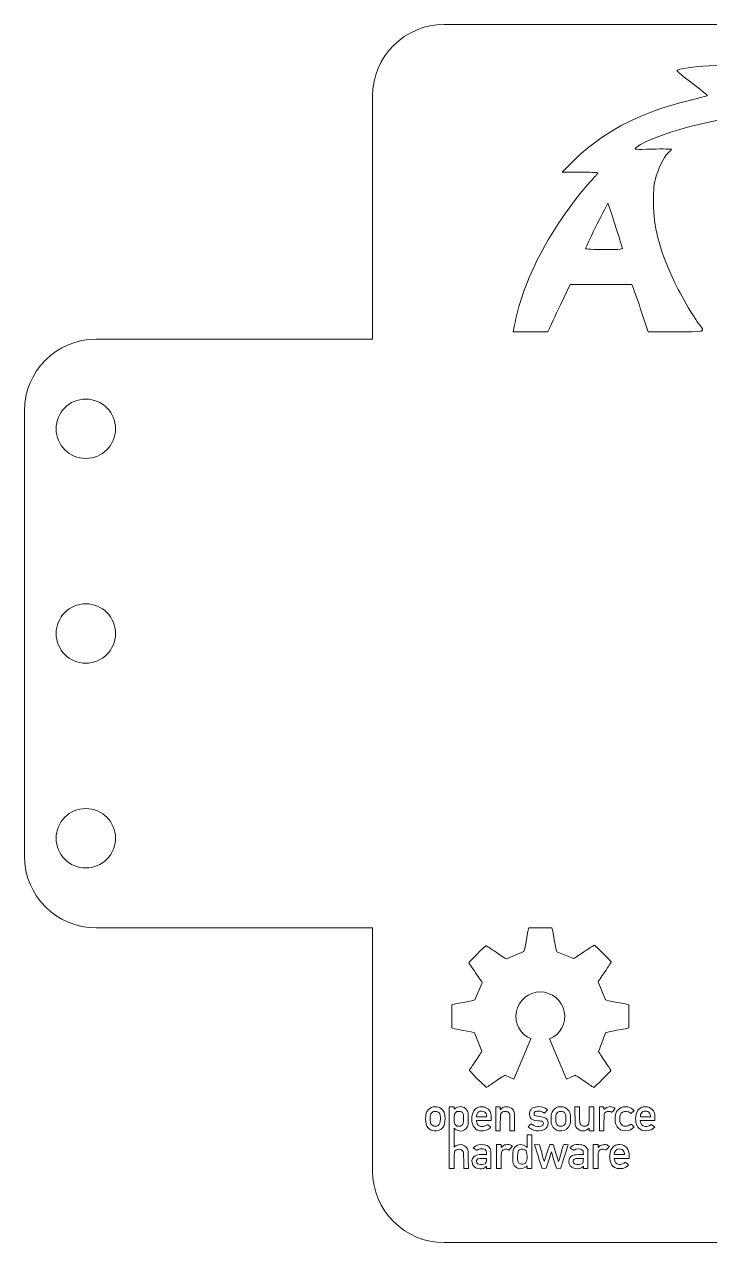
# Model space of a CAD drawing. Header units: millimetres. Extents: x 547 to 653, y 420 to 480.
# Drawn here: x 547.5 to 580.9, y 420.1 to 479.6 of the extents above; entities that cross this region are included whole.
import ezdxf

# ---------------------------------------------------------------- set-up
doc = ezdxf.new("R2010")
doc.units = ezdxf.units.MM

msp = doc.modelspace()

# ---------------------------------------------------------------- linework, layer by layer
at = {"color": 7, "linetype": 'Continuous', "lineweight": 15}
for p, q in [((567.992, 479.647), (632.992, 479.647)), ((564.492, 464.272), (564.492, 476.147)), ((574.088, 472.77), (573.755, 472.431)), ((573.755, 472.431), (574.622, 472.431)), ((573.666, 465.952), (574.139, 466.943)), ((574.139, 466.943), (577.141, 466.943)), ((577.141, 466.943), (577.227, 466.745)), ((577.629, 465.586), (577.946, 464.626)), ((571.408, 464.892), (571.358, 464.626)), ((573.052, 464.626), (573.122, 464.793)), ((550.992, 464.272), (564.492, 464.272)), ((571.358, 464.626), (573.052, 464.626)), ((577.946, 464.626), (579.278, 464.626)), ((547.492, 439.022), (547.492, 460.772)), ((564.492, 435.522), (550.992, 435.522)), ((564.492, 423.647), (564.492, 435.522)), ((573.246, 435.522), (572.115, 435.522)), ((571.033, 434.005), (571.877, 434.371)), ((573.49, 434.352), (574.308, 434.03)), ((569.478, 431.999), (569.843, 432.838)), ((575.501, 432.879), (575.87, 432.003)), ((568.358, 431.764), (568.358, 430.634)), ((577.003, 431.764), (577.003, 430.634)), ((569.472, 430.397), (569.834, 429.502)), ((575.864, 430.397), (575.522, 429.47)), ((572.226, 430.097), (571.396, 428.126)), ((573.135, 430.097), (573.965, 428.126)), ((570.972, 428.332), (571.396, 428.126)), ((573.965, 428.126), (574.375, 428.325)), ((568.238, 426.778), (568.238, 423.771)), ((568.473, 426.778), (568.238, 426.778)), ((568.473, 426.662), (568.473, 426.778)), ((568.548, 426.712), (568.473, 426.662)), ((570.508, 426.778), (570.508, 425.614)), ((570.729, 426.778), (570.508, 426.778)), ((570.729, 426.64), (570.729, 426.778)), ((570.777, 426.685), (570.729, 426.64)), ((572.893, 426.473), (573.033, 426.634)), ((573.033, 426.634), (572.997, 426.662)), ((574.368, 426.778), (574.377, 425.886)), ((574.591, 426.778), (574.368, 426.778)), ((574.591, 426.432), (574.591, 426.778)), ((575.062, 426.778), (575.062, 426.387)), ((575.298, 426.778), (575.062, 426.778)), ((575.298, 425.614), (575.298, 426.778)), ((575.563, 425.614), (575.563, 426.778)), ((575.563, 426.778), (575.785, 426.778)), ((575.785, 426.778), (575.785, 426.719)), ((577.26, 426.597), (577.198, 426.652)), ((569.564, 426.333), (569.564, 426.292)), ((569.564, 426.292), (570.069, 426.292)), ((569.564, 426.115), (570.286, 426.115)), ((569.564, 426.066), (569.564, 426.115)), ((570.069, 426.292), (570.059, 426.354)), ((570.286, 426.115), (570.286, 426.262)), ((571.421, 425.614), (571.421, 426.052)), ((572.81, 426.518), (572.893, 426.473)), ((573.213, 426.196), (573.212, 425.959)), ((577.219, 426.553), (577.26, 426.597)), ((577.564, 426.115), (578.276, 426.115)), ((577.571, 426.042), (577.564, 426.115)), ((577.568, 426.341), (577.568, 426.292)), ((577.568, 426.292), (578.069, 426.292)), ((578.069, 426.292), (578.06, 426.34)), ((578.276, 426.115), (578.275, 426.281)), ((568.473, 425.735), (568.527, 425.694)), ((568.473, 424.804), (568.473, 425.735)), ((570.508, 425.614), (570.729, 425.614)), ((570.729, 425.614), (570.729, 425.993)), ((571.2, 425.993), (571.2, 425.614)), ((571.2, 425.614), (571.421, 425.614)), ((572.228, 425.956), (572.155, 425.882)), ((572.29, 425.911), (572.228, 425.956)), ((573.212, 425.959), (573.261, 425.861)), ((574.377, 425.886), (574.422, 425.805)), ((575.005, 425.687), (575.062, 425.733)), ((575.062, 425.733), (575.062, 425.614)), ((575.062, 425.614), (575.298, 425.614)), ((575.782, 425.614), (575.563, 425.614)), ((575.787, 426.008), (575.782, 425.614)), ((577.198, 425.739), (577.26, 425.795)), ((577.26, 425.795), (577.219, 425.838)), ((578.265, 425.782), (578.186, 425.852)), ((578.208, 425.733), (578.265, 425.782)), ((568.514, 424.842), (568.473, 424.804)), ((569.46, 424.834), (569.398, 424.78)), ((570.537, 424.936), (570.537, 423.771)), ((570.773, 424.936), (570.537, 424.936)), ((570.773, 424.8), (570.773, 424.936)), ((570.827, 424.847), (570.773, 424.8)), ((571.275, 424.805), (571.318, 424.859)), ((571.318, 424.859), (571.285, 424.879)), ((572.041, 424.799), (571.993, 424.836)), ((572.041, 425.407), (572.041, 424.799)), ((572.262, 425.407), (572.041, 425.407)), ((572.262, 423.771), (572.262, 425.407)), ((572.396, 424.937), (572.43, 424.829)), ((572.637, 424.928), (572.396, 424.937)), ((572.748, 424.527), (572.637, 424.928)), ((573.139, 424.935), (573.007, 424.523)), ((573.301, 424.935), (573.139, 424.935)), ((573.433, 424.523), (573.301, 424.935)), ((573.881, 424.427), (574.042, 424.928)), ((574.042, 424.928), (573.938, 424.933)), ((574.192, 424.835), (574.131, 424.781)), ((575.269, 424.936), (575.269, 423.771)), ((575.504, 424.936), (575.269, 424.936)), ((575.504, 424.797), (575.504, 424.936)), ((575.552, 424.844), (575.504, 424.797)), ((575.975, 424.769), (576.051, 424.861)), ((576.051, 424.861), (575.977, 424.898)), ((569.398, 424.78), (569.481, 424.718)), ((570.051, 424.449), (569.854, 424.449)), ((570.051, 424.258), (569.858, 424.258)), ((570.051, 424.536), (570.051, 424.449)), ((570.051, 424.195), (570.051, 424.258)), ((571.105, 424.691), (571.16, 424.665)), ((571.16, 424.665), (571.196, 424.708)), ((572.616, 424.246), (572.768, 423.77)), ((573.093, 424.18), (573.22, 424.582)), ((573.22, 424.582), (573.347, 424.18)), ((574.131, 424.781), (574.219, 424.712)), ((574.785, 424.452), (574.552, 424.447)), ((574.786, 424.258), (574.589, 424.257)), ((574.778, 424.162), (574.786, 424.258)), ((574.78, 424.545), (574.785, 424.452)), ((574.996, 424.695), (574.951, 424.767)), ((575.005, 423.771), (574.996, 424.695)), ((576.294, 424.49), (576.285, 424.449)), ((576.285, 424.449), (576.787, 424.449)), ((576.288, 424.258), (577.023, 424.258)), ((576.296, 424.202), (576.288, 424.258)), ((576.787, 424.449), (576.787, 424.497)), ((577.023, 424.258), (577.023, 424.38)), ((568.238, 423.771), (568.473, 423.771)), ((568.473, 423.771), (568.473, 424.156)), ((568.942, 424.158), (568.947, 423.771)), ((568.947, 423.771), (569.168, 423.771)), ((569.168, 423.771), (569.163, 424.217)), ((570.002, 423.833), (570.051, 423.88)), ((570.051, 423.88), (570.051, 423.771)), ((570.051, 423.771), (570.272, 423.771)), ((570.272, 423.771), (570.272, 424.217)), ((570.537, 423.771), (570.773, 423.771)), ((570.773, 423.771), (570.773, 424.158)), ((571.989, 423.853), (572.041, 423.893)), ((572.041, 423.893), (572.041, 423.771)), ((572.041, 423.771), (572.262, 423.771)), ((572.768, 423.77), (572.974, 423.778)), ((572.974, 423.778), (573.093, 424.18)), ((573.347, 424.18), (573.466, 423.778)), ((573.466, 423.778), (573.674, 423.77)), ((573.674, 423.77), (573.697, 423.848)), ((574.742, 423.841), (574.782, 423.88)), ((574.782, 423.88), (574.782, 423.771)), ((574.782, 423.771), (575.005, 423.771)), ((575.269, 423.771), (575.504, 423.771)), ((575.504, 423.771), (575.504, 424.167)), ((576.994, 423.937), (576.932, 423.991)), ((576.933, 423.883), (576.994, 423.937)), ((632.992, 420.147), (567.992, 420.147))]:
    msp.add_line(p, q, dxfattribs=at)
for centre in [(550.492, 459.897), (550.492, 449.897), (550.492, 439.897)]:
    msp.add_circle(centre, 1.45, dxfattribs=at)
for centre, radius, start, end in [((567.992, 476.147), 3.5, 90, 180), ((550.992, 460.772), 3.5, 90, 180), ((550.992, 439.022), 3.5, 180, 270), ((572.681, 431.199), 1.192, 292.38917, 247.61083), ((567.992, 423.647), 3.5, 180, 270)]:
    msp.add_arc(centre, radius, start, end, dxfattribs=at)
for points in [[(579.495, 477.455), (579.348, 477.425), (579.335, 477.406), (579.404, 477.323)], [(579.404, 477.323), (579.447, 477.27), (579.794, 476.996), (580.174, 476.714)], [(581.586, 477.654), (580.63, 477.621), (580.001, 477.561), (579.495, 477.455)], [(580.174, 476.714), (580.554, 476.432), (580.852, 476.188), (580.835, 476.171)], [(580.835, 476.171), (580.819, 476.155), (580.425, 476.049), (579.961, 475.936)], [(579.961, 475.936), (577.449, 475.327), (575.639, 474.351), (574.088, 472.77)], [(577.348, 473.625), (578.329, 474.397), (582.556, 475.411), (583.846, 475.183)], [(578.156, 473.554), (577.302, 473.531), (577.236, 473.537), (577.348, 473.625)], [(579.086, 473.538), (579.086, 473.561), (578.668, 473.568), (578.156, 473.554)], [(578.345, 472.248), (578.507, 472.767), (578.8, 473.317), (578.971, 473.424)], [(578.971, 473.424), (579.034, 473.464), (579.086, 473.515), (579.086, 473.538)], [(574.622, 472.431), (575.099, 472.431), (575.489, 472.413), (575.489, 472.393)], [(575.138, 471.979), (574.269, 471.046), (573.13, 469.369), (572.532, 468.141)], [(575.489, 472.393), (575.489, 472.372), (575.331, 472.185), (575.138, 471.979)], [(578.208, 470.937), (578.203, 471.671), (578.222, 471.854), (578.345, 472.248)], [(574.889, 468.702), (574.986, 468.953), (575.948, 470.906), (575.974, 470.905)], [(575.974, 470.905), (575.992, 470.904), (576.149, 470.445), (576.323, 469.884)], [(579.115, 467.309), (578.457, 468.78), (578.216, 469.745), (578.208, 470.937)], [(576.323, 469.884), (576.497, 469.322), (576.657, 468.815), (576.68, 468.757)], [(575.795, 468.65), (575.286, 468.65), (574.878, 468.674), (574.889, 468.702)], [(576.68, 468.757), (576.718, 468.658), (576.652, 468.65), (575.795, 468.65)], [(572.532, 468.141), (571.953, 466.952), (571.604, 465.942), (571.408, 464.892)], [(580.461, 464.964), (580.205, 465.261), (579.415, 466.638), (579.115, 467.309)], [(577.227, 466.745), (577.274, 466.636), (577.455, 466.114), (577.629, 465.586)], [(573.122, 464.793), (573.161, 464.885), (573.406, 465.407), (573.666, 465.952)], [(579.278, 464.626), (580.735, 464.626), (580.748, 464.629), (580.461, 464.964)], [(572.115, 435.522), (572.108, 435.504), (572.058, 435.244), (572.003, 434.944)], [(573.364, 434.938), (573.305, 435.249), (573.252, 435.512), (573.246, 435.522)], [(570.03, 434.653), (570, 434.653), (569.189, 433.833), (569.198, 433.811)], [(570.52, 434.329), (570.26, 434.508), (570.04, 434.653), (570.03, 434.653)], [(572.003, 434.944), (571.931, 434.551), (571.895, 434.391), (571.877, 434.371)], [(573.49, 434.352), (573.478, 434.363), (573.426, 434.607), (573.364, 434.938)], [(575.306, 434.675), (575.291, 434.671), (575.069, 434.524), (574.813, 434.349)], [(575.739, 434.279), (575.427, 434.591), (575.328, 434.681), (575.306, 434.675)], [(569.198, 433.811), (569.202, 433.8), (569.349, 433.583), (569.524, 433.328)], [(571.033, 434.005), (571.003, 434.005), (570.863, 434.093), (570.52, 434.329)], [(574.813, 434.349), (574.488, 434.126), (574.336, 434.03), (574.308, 434.03)], [(576.143, 433.852), (576.143, 433.865), (575.961, 434.057), (575.739, 434.279)], [(575.826, 433.368), (576, 433.622), (576.143, 433.84), (576.143, 433.852)], [(569.524, 433.328), (569.699, 433.073), (569.843, 432.852), (569.843, 432.838)], [(575.501, 432.879), (575.506, 432.894), (575.652, 433.114), (575.826, 433.368)], [(569.478, 431.999), (569.46, 431.981), (569.294, 431.945), (568.921, 431.876)], [(576.44, 431.878), (576.059, 431.948), (575.887, 431.986), (575.87, 432.003)], [(568.921, 431.876), (568.63, 431.823), (568.376, 431.772), (568.358, 431.764)], [(577.003, 431.764), (576.993, 431.772), (576.74, 431.823), (576.44, 431.878)], [(568.358, 430.634), (568.365, 430.623), (568.579, 430.576), (568.91, 430.514)], [(568.91, 430.514), (569.208, 430.459), (569.46, 430.406), (569.472, 430.397)], [(575.864, 430.397), (575.874, 430.408), (576.125, 430.462), (576.421, 430.517)], [(576.421, 430.517), (576.732, 430.576), (576.994, 430.628), (577.003, 430.634)], [(569.53, 429.036), (569.364, 428.793), (569.223, 428.584), (569.219, 428.572)], [(569.834, 429.502), (569.834, 429.489), (569.697, 429.279), (569.53, 429.036)], [(575.833, 429.006), (575.67, 429.244), (575.53, 429.452), (575.522, 429.47)], [(576.13, 428.557), (576.13, 428.567), (575.996, 428.769), (575.833, 429.006)], [(569.219, 428.572), (569.213, 428.557), (569.345, 428.415), (569.621, 428.139)], [(575.287, 427.725), (575.309, 427.716), (576.13, 428.526), (576.13, 428.557)], [(569.621, 428.139), (569.848, 427.913), (570.039, 427.728), (570.047, 427.728)], [(570.047, 427.728), (570.056, 427.728), (570.261, 427.864), (570.503, 428.03)], [(570.503, 428.03), (570.746, 428.196), (570.957, 428.332), (570.972, 428.332)], [(574.375, 428.325), (574.391, 428.325), (574.599, 428.192), (574.836, 428.029)], [(574.836, 428.029), (575.073, 427.866), (575.276, 427.729), (575.287, 427.725)], [(567.206, 426.635), (567.104, 426.524), (567.081, 426.443), (567.081, 426.196)], [(567.552, 426.785), (567.397, 426.783), (567.305, 426.744), (567.206, 426.635)], [(567.836, 426.701), (567.735, 426.769), (567.68, 426.786), (567.552, 426.785)], [(568.031, 426.196), (568.031, 426.46), (567.974, 426.608), (567.836, 426.701)], [(568.895, 426.771), (568.764, 426.81), (568.67, 426.794), (568.548, 426.712)], [(569.124, 426.575), (569.08, 426.665), (568.988, 426.743), (568.895, 426.771)], [(569.815, 426.785), (569.554, 426.784), (569.382, 426.611), (569.344, 426.31)], [(570.025, 426.737), (569.939, 426.779), (569.911, 426.785), (569.815, 426.785)], [(570.286, 426.262), (570.286, 426.509), (570.212, 426.645), (570.025, 426.737)], [(571.386, 426.565), (571.276, 426.802), (570.965, 426.863), (570.777, 426.685)], [(572.287, 426.708), (572.256, 426.687), (572.213, 426.64), (572.192, 426.603)], [(572.579, 426.793), (572.49, 426.793), (572.351, 426.753), (572.287, 426.708)], [(572.997, 426.662), (572.901, 426.737), (572.722, 426.793), (572.579, 426.793)], [(573.883, 426.747), (573.676, 426.836), (573.42, 426.774), (573.304, 426.606)], [(574.128, 426.483), (574.092, 426.586), (573.982, 426.705), (573.883, 426.747)], [(575.785, 426.719), (575.785, 426.687), (575.788, 426.66), (575.793, 426.66)], [(575.793, 426.66), (575.797, 426.66), (575.826, 426.68), (575.857, 426.705)], [(575.857, 426.705), (575.918, 426.754), (576.026, 426.793), (576.101, 426.793)], [(576.101, 426.793), (576.155, 426.793), (576.266, 426.757), (576.306, 426.726)], [(576.306, 426.726), (576.339, 426.702), (576.331, 426.687), (576.23, 426.573)], [(576.628, 426.742), (576.529, 426.697), (576.439, 426.612), (576.392, 426.518)], [(576.846, 426.785), (576.74, 426.785), (576.707, 426.778), (576.628, 426.742)], [(577.198, 426.652), (577.094, 426.746), (576.992, 426.785), (576.846, 426.785)], [(577.61, 426.744), (577.415, 426.649), (577.315, 426.419), (577.338, 426.12)], [(578.01, 426.747), (577.891, 426.802), (577.726, 426.802), (577.61, 426.744)], [(578.241, 426.52), (578.195, 426.616), (578.111, 426.699), (578.01, 426.747)], [(567.081, 426.196), (567.081, 425.953), (567.104, 425.869), (567.2, 425.762)], [(567.343, 426.439), (567.313, 426.383), (567.309, 426.354), (567.309, 426.196)], [(567.309, 426.196), (567.309, 426.037), (567.313, 426.009), (567.343, 425.953)], [(567.561, 426.557), (567.453, 426.557), (567.386, 426.521), (567.343, 426.439)], [(567.773, 426.432), (567.73, 426.517), (567.663, 426.557), (567.561, 426.557)], [(567.694, 425.868), (567.78, 425.926), (567.803, 425.993), (567.803, 426.196)], [(567.803, 426.196), (567.803, 426.343), (567.798, 426.383), (567.773, 426.432)], [(567.939, 425.793), (568.005, 425.885), (568.031, 426.001), (568.031, 426.196)], [(568.555, 426.508), (568.491, 426.445), (568.474, 426.376), (568.474, 426.196)], [(568.474, 426.196), (568.474, 426.015), (568.491, 425.946), (568.555, 425.883)], [(568.697, 426.557), (568.611, 426.557), (568.599, 426.553), (568.555, 426.508)], [(568.909, 426.445), (568.869, 426.526), (568.811, 426.557), (568.697, 426.557)], [(568.836, 425.863), (568.917, 425.912), (568.937, 425.979), (568.937, 426.196)], [(568.937, 426.196), (568.937, 426.354), (568.932, 426.397), (568.909, 426.445)], [(569.159, 426.196), (569.159, 426.491), (569.157, 426.509), (569.124, 426.575)], [(569.124, 425.816), (569.157, 425.883), (569.159, 425.901), (569.159, 426.196)], [(569.344, 426.31), (569.298, 425.943), (569.443, 425.672), (569.717, 425.613)], [(569.681, 426.538), (569.624, 426.501), (569.564, 426.395), (569.564, 426.333)], [(569.691, 425.853), (569.624, 425.892), (569.564, 425.991), (569.564, 426.066)], [(569.815, 426.572), (569.752, 426.572), (569.718, 426.563), (569.681, 426.538)], [(570.059, 426.354), (570.037, 426.495), (569.95, 426.572), (569.815, 426.572)], [(570.729, 425.993), (570.729, 426.336), (570.732, 426.379), (570.758, 426.435)], [(570.758, 426.435), (570.796, 426.519), (570.86, 426.557), (570.965, 426.557)], [(570.965, 426.557), (571.069, 426.557), (571.133, 426.519), (571.171, 426.435)], [(571.171, 426.435), (571.197, 426.379), (571.2, 426.336), (571.2, 425.993)], [(571.421, 426.052), (571.421, 426.482), (571.42, 426.492), (571.386, 426.565)], [(572.192, 426.603), (572.121, 426.483), (572.145, 426.288), (572.242, 426.2)], [(572.242, 426.2), (572.301, 426.147), (572.407, 426.114), (572.574, 426.098)], [(572.38, 426.439), (572.38, 426.478), (572.39, 426.503), (572.418, 426.529)], [(572.567, 426.319), (572.414, 426.335), (572.38, 426.357), (572.38, 426.439)], [(572.418, 426.529), (572.452, 426.561), (572.468, 426.564), (572.591, 426.564)], [(573.009, 426.157), (572.939, 426.263), (572.873, 426.287), (572.567, 426.319)], [(572.574, 426.098), (572.666, 426.09), (572.757, 426.075), (572.777, 426.065)], [(572.591, 426.564), (572.714, 426.564), (572.733, 426.56), (572.81, 426.518)], [(572.777, 426.065), (572.823, 426.044), (572.847, 425.981), (572.828, 425.928)], [(573.03, 425.824), (573.074, 425.91), (573.064, 426.074), (573.009, 426.157)], [(573.304, 426.606), (573.221, 426.485), (573.213, 426.45), (573.213, 426.196)], [(573.465, 426.431), (573.439, 426.383), (573.435, 426.346), (573.435, 426.196)], [(573.435, 426.196), (573.435, 425.993), (573.457, 425.927), (573.544, 425.868)], [(573.666, 426.554), (573.558, 426.547), (573.509, 426.518), (573.465, 426.431)], [(573.894, 426.439), (573.848, 426.528), (573.785, 426.56), (573.666, 426.554)], [(573.927, 426.196), (573.927, 426.351), (573.923, 426.382), (573.894, 426.439)], [(573.894, 425.953), (573.923, 426.01), (573.927, 426.04), (573.927, 426.196)], [(574.122, 425.893), (574.167, 426.008), (574.17, 426.36), (574.128, 426.483)], [(574.673, 425.892), (574.601, 425.963), (574.591, 426.028), (574.591, 426.432)], [(575.062, 426.387), (575.062, 425.965), (575.06, 425.953), (574.981, 425.879)], [(575.892, 426.528), (575.797, 426.47), (575.792, 426.446), (575.787, 426.008)], [(576.138, 426.532), (576.087, 426.567), (575.953, 426.565), (575.892, 426.528)], [(576.23, 426.573), (576.174, 426.509), (576.172, 426.508), (576.138, 426.532)], [(576.392, 426.518), (576.313, 426.364), (576.308, 426.059), (576.38, 425.901)], [(576.558, 426.196), (576.558, 426.383), (576.595, 426.469), (576.697, 426.523)], [(576.596, 425.974), (576.563, 426.039), (576.558, 426.066), (576.558, 426.196)], [(576.697, 426.523), (576.812, 426.584), (576.969, 426.565), (577.062, 426.48)], [(577.062, 426.48), (577.095, 426.45), (577.095, 426.45), (577.136, 426.48)], [(577.136, 426.48), (577.159, 426.497), (577.196, 426.53), (577.219, 426.553)], [(577.338, 426.12), (577.359, 425.847), (577.478, 425.681), (577.7, 425.618)], [(577.686, 426.544), (577.626, 426.512), (577.568, 426.412), (577.568, 426.341)], [(577.706, 425.844), (577.631, 425.88), (577.58, 425.955), (577.571, 426.042)], [(577.937, 426.544), (577.87, 426.58), (577.753, 426.58), (577.686, 426.544)], [(578.06, 426.34), (578.045, 426.426), (577.991, 426.515), (577.937, 426.544)], [(578.275, 426.281), (578.275, 426.424), (578.271, 426.456), (578.241, 426.52)], [(567.2, 425.762), (567.272, 425.683), (567.321, 425.651), (567.42, 425.62)], [(567.343, 425.953), (567.386, 425.871), (567.453, 425.835), (567.561, 425.835)], [(567.42, 425.62), (567.606, 425.561), (567.824, 425.634), (567.939, 425.793)], [(567.561, 425.835), (567.622, 425.835), (567.657, 425.843), (567.694, 425.868)], [(568.527, 425.694), (568.593, 425.644), (568.709, 425.599), (568.773, 425.599)], [(568.555, 425.883), (568.599, 425.839), (568.611, 425.835), (568.697, 425.835)], [(568.697, 425.835), (568.762, 425.835), (568.804, 425.843), (568.836, 425.863)], [(568.773, 425.599), (568.915, 425.599), (569.062, 425.69), (569.124, 425.816)], [(570.081, 425.902), (569.989, 425.819), (569.794, 425.795), (569.691, 425.853)], [(569.717, 425.613), (569.829, 425.589), (569.984, 425.607), (570.084, 425.655)], [(570.18, 425.86), (570.113, 425.915), (570.101, 425.92), (570.081, 425.902)], [(570.084, 425.655), (570.17, 425.696), (570.258, 425.764), (570.256, 425.787)], [(570.256, 425.787), (570.256, 425.793), (570.221, 425.826), (570.18, 425.86)], [(572.155, 425.882), (572.114, 425.842), (572.085, 425.802), (572.09, 425.794)], [(572.09, 425.794), (572.122, 425.742), (572.35, 425.63), (572.468, 425.608)], [(572.615, 425.822), (572.48, 425.816), (572.385, 425.842), (572.29, 425.911)], [(572.468, 425.608), (572.538, 425.595), (572.726, 425.611), (572.803, 425.637)], [(572.828, 425.928), (572.803, 425.858), (572.744, 425.828), (572.615, 425.822)], [(572.803, 425.637), (572.897, 425.668), (572.989, 425.744), (573.03, 425.824)], [(573.261, 425.861), (573.325, 425.731), (573.426, 425.648), (573.566, 425.612)], [(573.544, 425.868), (573.606, 425.825), (573.735, 425.822), (573.81, 425.862)], [(573.566, 425.612), (573.59, 425.605), (573.654, 425.602), (573.708, 425.605)], [(573.708, 425.605), (573.894, 425.614), (574.056, 425.727), (574.122, 425.893)], [(573.81, 425.862), (573.842, 425.878), (573.874, 425.913), (573.894, 425.953)], [(574.422, 425.805), (574.47, 425.72), (574.568, 425.64), (574.655, 425.615)], [(574.655, 425.615), (574.769, 425.582), (574.91, 425.611), (575.005, 425.687)], [(574.833, 425.842), (574.73, 425.842), (574.722, 425.844), (574.673, 425.892)], [(574.981, 425.879), (574.947, 425.847), (574.929, 425.842), (574.833, 425.842)], [(576.38, 425.901), (576.446, 425.755), (576.552, 425.663), (576.7, 425.621)], [(576.843, 425.835), (576.718, 425.835), (576.647, 425.875), (576.596, 425.974)], [(576.7, 425.621), (576.869, 425.574), (577.067, 425.621), (577.198, 425.739)], [(577.062, 425.912), (577.002, 425.857), (576.939, 425.835), (576.843, 425.835)], [(577.136, 425.911), (577.095, 425.941), (577.095, 425.941), (577.062, 425.912)], [(577.219, 425.838), (577.196, 425.862), (577.159, 425.895), (577.136, 425.911)], [(577.7, 425.618), (577.863, 425.572), (578.081, 425.621), (578.208, 425.733)], [(578.077, 425.9), (577.969, 425.82), (577.808, 425.796), (577.706, 425.844)], [(578.186, 425.852), (578.112, 425.917), (578.104, 425.92), (578.077, 425.9)], [(568.776, 424.935), (568.662, 424.935), (568.582, 424.907), (568.514, 424.842)], [(569.127, 424.723), (569.05, 424.866), (568.936, 424.935), (568.776, 424.935)], [(569.8, 424.936), (569.629, 424.936), (569.546, 424.911), (569.46, 424.834)], [(570.236, 424.739), (570.173, 424.875), (570.039, 424.936), (569.8, 424.936)], [(571.074, 424.936), (570.963, 424.936), (570.903, 424.914), (570.827, 424.847)], [(571.285, 424.879), (571.216, 424.922), (571.166, 424.936), (571.074, 424.936)], [(571.722, 424.936), (571.598, 424.936), (571.518, 424.9), (571.436, 424.807)], [(571.993, 424.836), (571.895, 424.91), (571.826, 424.936), (571.722, 424.936)], [(573.817, 424.931), (573.808, 424.927), (573.751, 424.741), (573.691, 424.517)], [(573.938, 424.933), (573.881, 424.935), (573.827, 424.934), (573.817, 424.931)], [(574.567, 424.933), (574.369, 424.94), (574.285, 424.918), (574.192, 424.835)], [(574.82, 424.884), (574.741, 424.924), (574.717, 424.929), (574.567, 424.933)], [(574.951, 424.767), (574.917, 424.822), (574.886, 424.85), (574.82, 424.884)], [(575.807, 424.936), (575.694, 424.936), (575.62, 424.909), (575.552, 424.844)], [(575.977, 424.898), (575.921, 424.927), (575.881, 424.936), (575.807, 424.936)], [(576.356, 424.902), (576.212, 424.837), (576.129, 424.727), (576.087, 424.549)], [(576.564, 424.933), (576.451, 424.938), (576.427, 424.935), (576.356, 424.902)], [(577.023, 424.38), (577.023, 424.725), (576.863, 424.917), (576.564, 424.933)], [(568.473, 424.156), (568.473, 424.582), (568.479, 424.611), (568.567, 424.674)], [(568.567, 424.674), (568.603, 424.7), (568.634, 424.707), (568.705, 424.707)], [(568.705, 424.707), (568.808, 424.707), (568.859, 424.679), (568.908, 424.595)], [(568.908, 424.595), (568.935, 424.549), (568.938, 424.514), (568.942, 424.158)], [(569.163, 424.217), (569.159, 424.642), (569.157, 424.666), (569.127, 424.723)], [(569.436, 424.338), (569.334, 424.232), (569.314, 424.086), (569.382, 423.95)], [(569.854, 424.449), (569.604, 424.449), (569.522, 424.427), (569.436, 424.338)], [(569.481, 424.718), (569.526, 424.684), (569.567, 424.656), (569.572, 424.656)], [(569.858, 424.258), (569.637, 424.258), (569.591, 424.243), (569.565, 424.164)], [(569.572, 424.656), (569.576, 424.656), (569.599, 424.67), (569.623, 424.687)], [(569.623, 424.687), (569.655, 424.711), (569.694, 424.721), (569.775, 424.726)], [(569.775, 424.726), (569.975, 424.739), (570.051, 424.686), (570.051, 424.536)], [(570.272, 424.217), (570.271, 424.657), (570.271, 424.664), (570.236, 424.739)], [(570.773, 424.158), (570.773, 424.582), (570.778, 424.612), (570.864, 424.675)], [(570.864, 424.675), (570.921, 424.716), (571.035, 424.724), (571.105, 424.691)], [(571.196, 424.708), (571.215, 424.732), (571.251, 424.775), (571.275, 424.805)], [(571.436, 424.807), (571.35, 424.709), (571.34, 424.661), (571.341, 424.339)], [(571.341, 424.339), (571.341, 424.077), (571.344, 424.053), (571.376, 423.981)], [(571.571, 424.37), (571.565, 424.115), (571.597, 424.028), (571.711, 423.992)], [(571.671, 424.681), (571.591, 424.627), (571.577, 424.583), (571.571, 424.37)], [(571.988, 424.623), (571.927, 424.716), (571.767, 424.745), (571.671, 424.681)], [(571.933, 424.015), (571.983, 424.048), (572.021, 424.142), (572.032, 424.265)], [(572.032, 424.265), (572.043, 424.386), (572.02, 424.573), (571.988, 424.623)], [(572.43, 424.829), (572.448, 424.77), (572.532, 424.508), (572.616, 424.246)], [(572.866, 424.119), (572.862, 424.123), (572.809, 424.307), (572.748, 424.527)], [(573.007, 424.523), (572.934, 424.297), (572.871, 424.115), (572.866, 424.119)], [(573.573, 424.11), (573.569, 424.11), (573.506, 424.296), (573.433, 424.523)], [(573.691, 424.517), (573.63, 424.293), (573.578, 424.11), (573.573, 424.11)], [(573.697, 423.848), (573.71, 423.891), (573.792, 424.151), (573.881, 424.427)], [(574.259, 424.41), (574.137, 424.345), (574.075, 424.241), (574.075, 424.107)], [(574.219, 424.712), (574.299, 424.65), (574.31, 424.645), (574.328, 424.666)], [(574.552, 424.447), (574.347, 424.442), (574.311, 424.437), (574.259, 424.41)], [(574.328, 424.666), (574.397, 424.749), (574.672, 424.751), (574.746, 424.669)], [(574.589, 424.257), (574.419, 424.257), (574.385, 424.253), (574.345, 424.229)], [(574.746, 424.669), (574.765, 424.649), (574.775, 424.61), (574.78, 424.545)], [(575.504, 424.167), (575.504, 424.554), (575.505, 424.564), (575.538, 424.613)], [(575.538, 424.613), (575.6, 424.706), (575.734, 424.742), (575.831, 424.691)], [(575.831, 424.691), (575.855, 424.679), (575.88, 424.671), (575.887, 424.673)], [(575.887, 424.673), (575.894, 424.676), (575.933, 424.719), (575.975, 424.769)], [(576.087, 424.549), (576.047, 424.378), (576.067, 424.133), (576.133, 424.003)], [(576.382, 424.669), (576.335, 424.627), (576.316, 424.589), (576.294, 424.49)], [(576.683, 424.688), (576.601, 424.748), (576.463, 424.74), (576.382, 424.669)], [(576.787, 424.497), (576.786, 424.554), (576.735, 424.65), (576.683, 424.688)], [(569.382, 423.95), (569.422, 423.868), (569.488, 423.814), (569.589, 423.778)], [(569.565, 424.164), (569.537, 424.08), (569.588, 424.001), (569.685, 423.976)], [(569.589, 423.778), (569.655, 423.754), (569.831, 423.75), (569.902, 423.771)], [(569.685, 423.976), (569.758, 423.958), (569.943, 423.971), (569.985, 423.998)], [(569.902, 423.771), (569.93, 423.779), (569.975, 423.807), (570.002, 423.833)], [(569.985, 423.998), (570.024, 424.024), (570.05, 424.102), (570.051, 424.195)], [(571.376, 423.981), (571.414, 423.895), (571.485, 423.825), (571.575, 423.784)], [(571.575, 423.784), (571.698, 423.728), (571.861, 423.755), (571.989, 423.853)], [(571.711, 423.992), (571.768, 423.973), (571.889, 423.986), (571.933, 424.015)], [(574.075, 424.107), (574.075, 423.951), (574.163, 423.834), (574.321, 423.778)], [(574.345, 424.229), (574.285, 424.192), (574.268, 424.12), (574.302, 424.053)], [(574.302, 424.053), (574.315, 424.028), (574.328, 424.007), (574.329, 424.007)], [(574.321, 423.778), (574.398, 423.75), (574.579, 423.751), (574.646, 423.779)], [(574.329, 424.007), (574.331, 424.007), (574.359, 423.997), (574.392, 423.984)], [(574.392, 423.984), (574.457, 423.96), (574.657, 423.965), (574.708, 423.992)], [(574.646, 423.779), (574.676, 423.792), (574.719, 423.82), (574.742, 423.841)], [(574.708, 423.992), (574.751, 424.015), (574.768, 424.055), (574.778, 424.162)], [(576.133, 424.003), (576.184, 423.9), (576.285, 423.818), (576.411, 423.776)], [(576.773, 424.031), (576.57, 423.897), (576.329, 423.983), (576.296, 424.202)], [(576.411, 423.776), (576.448, 423.764), (576.519, 423.759), (576.603, 423.762)], [(576.603, 423.762), (576.756, 423.768), (576.84, 423.798), (576.933, 423.883)], [(576.932, 423.991), (576.839, 424.072), (576.835, 424.073), (576.773, 424.031)]]:
    msp.add_open_spline(points, degree=3, dxfattribs=at)

doc.saveas('drawing.dxf')
